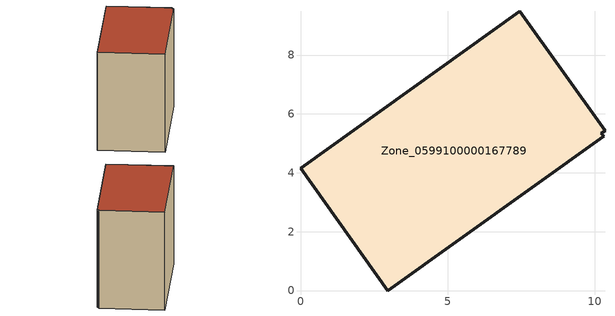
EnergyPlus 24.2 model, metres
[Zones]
Zone_0599100000167789
 floor ground (C_G): 10.3,5.25 2.97,0 0,4.15 7.46,9.48 10.35,5.43 10.22,5.34 z0
 wall outside (C_F): 0,4.15 2.97,0 10.3,5.25 10.22,5.34 10.35,5.43 7.46,9.48 0,4.15 z0:7.9
 roof outside (C_R): 2.97,0 10.3,5.25 10.22,5.34 10.35,5.43 7.46,9.48 0,4.15 z7.9
[BUILDING]
Pand.0599100000167789: North Axis=0; Terrain=City; Loads Convergence Tolerance Value=0.04; Temperature Convergence Tolerance Value=0.4; Solar Distribution=FullExterior; Maximum Number of Warmup Days=25; Minimum Number of Warmup Days=1
[Site:Location]
Rotterdam.The.Hague.AP_ZH_NLD Design_Conditions: Latitude=51.96; Longitude=4.45; Time Zone=1; Elevation=-4.5
[SITE:GROUNDTEMPERATURE:BUILDINGSURFACE]
18, 18, 18, 18, 18, 18, 18, 18, 18, 18, 18, 18
[MATERIAL] Thermal Absorptance=0.9; Solar Absorptance=0.7; Visible Absorptance=0.7
Name | Roughness | Thickness | Conductivity | Density | Specific Heat
G.TI.1975-1991 | MediumSmooth | 0.15 | 0.288461 | 540 | 1210
F.TI.1975-1991 | Rough | 0.3 | 0.230769 | 1920 | 840
R.TI.1975-1991 | MediumRough | 0.2 | 0.153846 | 1500 | 1000
[CONSTRUCTION]
C_G: G.TI.1975-1991
C_F: F.TI.1975-1991
C_R: R.TI.1975-1991
[ZONE]
Zone_0599100000167789: Type=1; Multiplier=1; Ceiling Height=Autocalculate; Volume=Autocalculate; Floor Area=autocalculate; Part of Total Floor Area=Yes
[ZONEINFILTRATION:DESIGNFLOWRATE]
Infil_Zone_0599100000167789: Zone or ZoneList or Space or SpaceList=Zone_0599100000167789; Schedule=AlwaysOn; Design Flow Rate Calculation Method=Flow/Area; Flow Rate per Floor Area=0.003; Constant Term Coefficient=1; Temperature Term Coefficient=0; Velocity Term Coefficient=0; Velocity Squared Term Coefficient=0
[HVACTEMPLATE:ZONE:IDEALLOADSAIRSYSTEM]
Zone_0599100000167789: Maximum Heating Supply Air Temperature=50; Minimum Cooling Supply Air Temperature=13; Maximum Heating Supply Air Humidity Ratio=0.0156; Minimum Cooling Supply Air Humidity Ratio=0.0077; Heating Limit=NoLimit; Cooling Limit=NoLimit; Dehumidification Control Type=ConstantSensibleHeatRatio; Cooling Sensible Heat Ratio=0.7; Dehumidification Setpoint=60; Humidification Control Type=None; Humidification Setpoint=30; Outdoor Air Method=None; Outdoor Air Flow Rate per Person=0.00944; Outdoor Air Flow Rate per Zone Floor Area=0; Outdoor Air Flow Rate per Zone=0; Demand Controlled Ventilation Type=None; Outdoor Air Economizer Type=NoEconomizer; Heat Recovery Type=None; Sensible Heat Recovery Effectiveness=0.7; Latent Heat Recovery Effectiveness=0.65
[ZONECONTROL:THERMOSTAT]
ThermostatControl_Zone_0599100000167789: Zone or ZoneList=Zone_0599100000167789; Control Type Schedule=DualSetpointControlType; Control 1=Thermostat_Zone_0599100000167789; Temperature Difference Between Cutout And Setpoint=0
[THERMOSTATSETPOINT:DUALSETPOINT]
Thermostat_Zone_0599100000167789: Heating Setpoint Temperature Schedule=HeatingSetpoint_Zone_0599100000167789; Cooling Setpoint Temperature Schedule=CoolingSetpoint_Zone_0599100000167789
[SCHEDULE:COMPACT]
HeatingSetpoint_Zone_0599100000167789: Through: 12/31, For: AllDays, Until: 24:00, 21
CoolingSetpoint_Zone_0599100000167789: Through: 12/31, For: AllDays, Until: 24:00, 24
DualSetpointControlType: Through: 12/31, For: AllDays, Until: 24:00, 4
AlwaysOn: Through: 12/31, For: AllDays, Until: 24:00, 1
